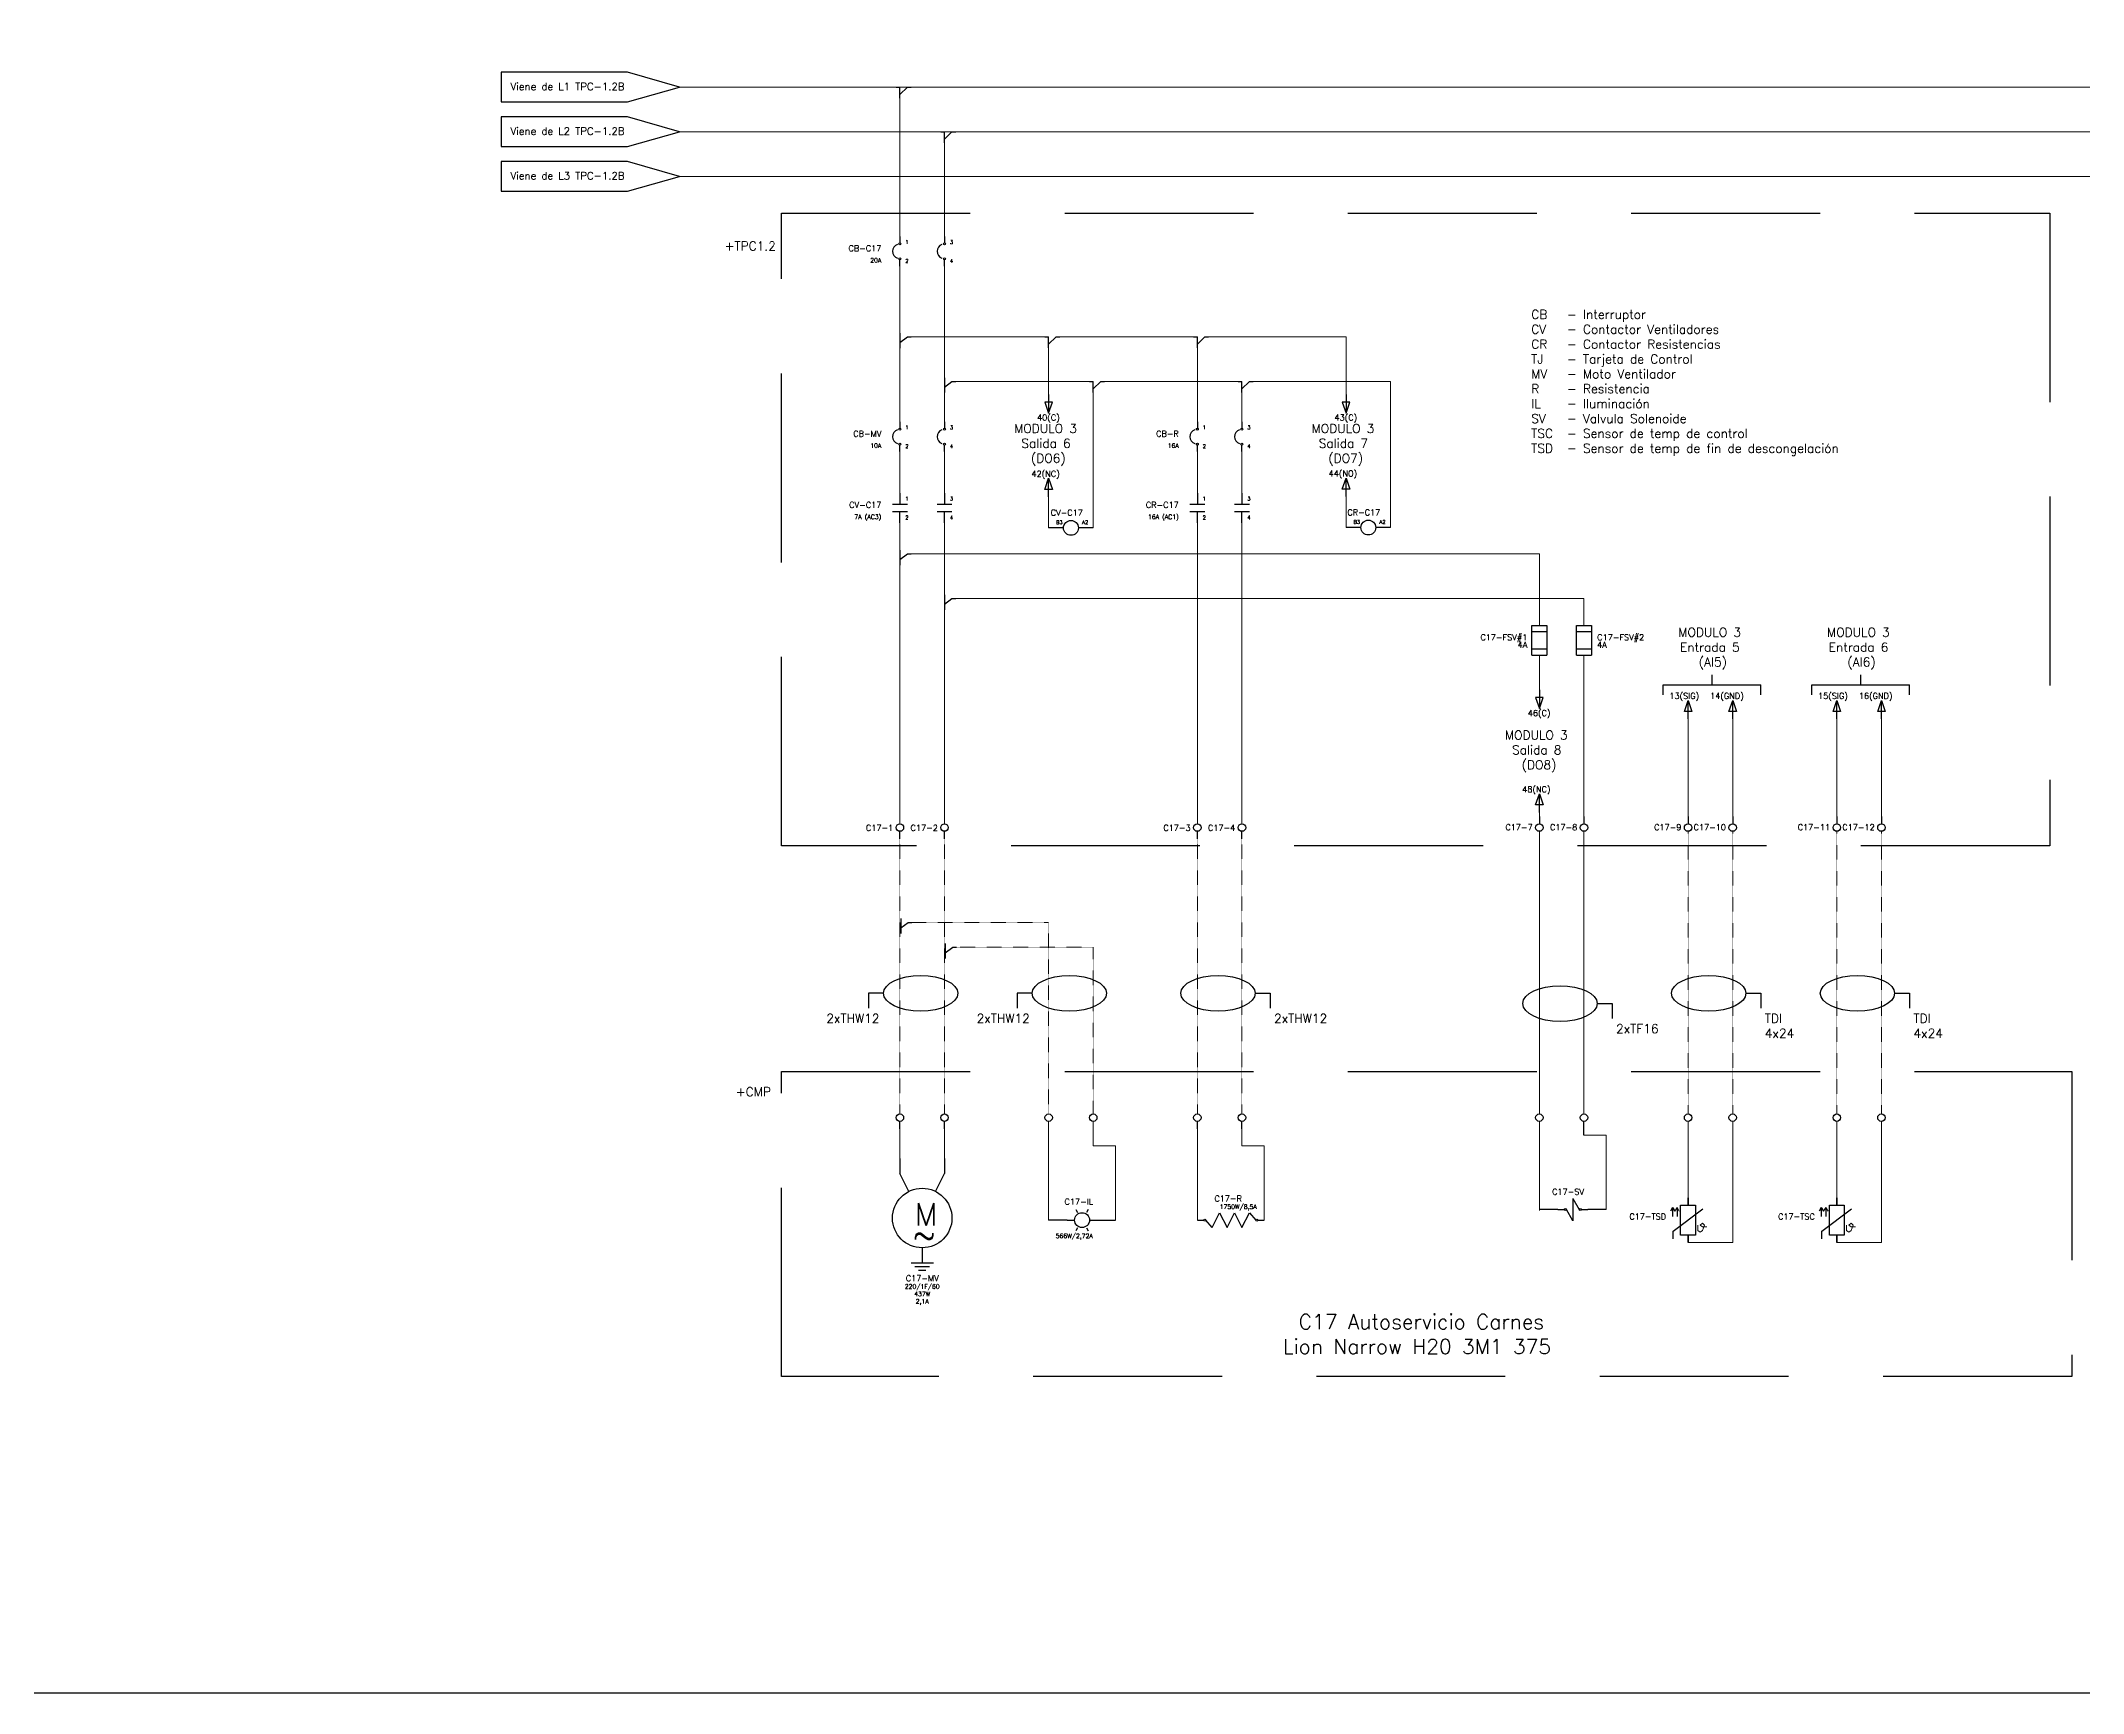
# Model space of a CAD drawing. Header units: inches. Extents: x 75782 to 87231, y -34126 to -18655.
# Drawn here: x 80034 to 81407, y -24628 to -23518 of the extents above; entities that cross this region are included whole.
import ezdxf
from ezdxf.enums import TextEntityAlignment as Align

# ---------------------------------------------------------------- set-up
doc = ezdxf.new("R2010")
doc.units = ezdxf.units.IN
doc.header["$MEASUREMENT"] = 0
doc.linetypes.add('DASHED', pattern=[19.05, 12.7, -6.35])
doc.linetypes.add('EPLANLINE7', pattern=[0])
for name, color, linetype, lineweight in [('A-Cable Belden', 9, 'Continuous', 18), ('A-Cables 220V', 6, 'Continuous', 18), ('SYMBOL', 2, 'Continuous', 25)]:
    doc.layers.add(name, color=color, linetype=linetype, lineweight=lineweight)
doc.layers.add('TEXTOS', color=7, linetype='Continuous')
doc.styles.get("Standard").update_dxf_attribs({"font": 'ROMANS.SHX'})

# ---------------------------------------------------------------- blocks, each defined once
blk = doc.blocks.new('derivación inferior')
for p, q in [((-2.5, 0), (0, 0)), ((0, -7.5), (0, 0)), ((0, -5), (5, 0)), ((5, 0), (7.5, 0))]:
    blk.add_line(p, q)
blk = doc.blocks.new('2F Breaker')
for p, q in [((0, 0), (0, -4.3)), ((30, 0), (30, -4.3)), ((0, -20), (0, -15.7)), ((30, -20), (30, -15.7))]:
    blk.add_line(p, q)
for centre in [(0, -5), (30, -5), (0, -15), (30, -15)]:
    blk.add_circle(centre, 0.653)
for centre in [(0, -10), (30, -10)]:
    blk.add_arc(centre, 5, 110, 250)
for s, p in [('1', (3.6, -5)), ('3', (33.6, -5)), ('2', (3.6, -17.7)), ('4', (33.6, -17.7))]:
    blk.add_text(s, height=2.5).set_placement(p)
at = {"flags": 4}
for tag, height, p in [('NAME', 4, (-12.5, -10)), ('FEATURES', 3, (-12.5, -17.5))]:
    blk.add_attdef(tag, text='', height=height, dxfattribs=at).set_placement(p, align=Align.RIGHT)
blk = doc.blocks.new('CONT 2F')
for p, q in [((33337.3, 23395.8), (33337.3, 23388.3)), ((33367.3, 23395.8), (33367.3, 23388.3)), ((33332.3, 23388.3), (33342.3, 23388.3)), ((33332.3, 23383.3), (33342.3, 23383.3)), ((33337.3, 23375.8), (33337.3, 23383.3)), ((33362.3, 23388.3), (33372.3, 23388.3)), ((33362.3, 23383.3), (33372.3, 23383.3)), ((33367.3, 23375.8), (33367.3, 23383.3))]:
    blk.add_line(p, q)
for s, p in [('1', (33340.9, 23390.8)), ('3', (33370.9, 23390.8)), ('2', (33340.9, 23378.1)), ('4', (33370.9, 23378.1))]:
    blk.add_text(s, height=2.5).set_placement(p)
at = {"flags": 4}
for tag, height, p in [('NAME', 4, (33324.8, 23385.8)), ('FEATURES', 3, (33324.8, 23378.3))]:
    blk.add_attdef(tag, text='', height=height, dxfattribs=at).set_placement(p, align=Align.RIGHT)
blk = doc.blocks.new('derivación a la derecha')
for p, q in [((0, 2.5), (0, -7.5)), ((0, -3.75), (5, 0)), ((5, 0), (7.5, 0))]:
    blk.add_line(p, q)
blk = doc.blocks.new('Temperature sensor')
for p, q in [((-10, -22.5), (10, -7.5)), ((-10, -27.5), (-10, -22.5))]:
    blk.add_line(p, q)
for points in [[(0, 0), (0, 0), (0, -5), (0, -5)], [(-5, -5), (5, -5), (5, -25), (-5, -25)], [(0, -30), (0, -30), (0, -25), (0, -25)]]:
    blk.add_lwpolyline(points, close=True)
at = {"layer": 'SYMBOL', "color": 0, "linetype": 'EPLANLINE7', "lineweight": 25}
for p, q in [((-10.4, -6.5), (-11.9, -8.9)), ((-10.4, -6.5), (-10.4, -12.5)), ((-10.4, -6.5), (-8.9, -8.9)), ((-7.4, -6.5), (-7.4, -12.5))]:
    blk.add_line(p, q, dxfattribs=at)
at = {"layer": 'SYMBOL', "color": 0, "linetype": 'EPLANLINE7', "lineweight": 13}
for p, q in [((-7.4, -6.5), (-8.9, -8.9)), ((-7.4, -6.5), (-5.9, -8.9)), ((-7.4, -12.5), (-7.4, -12.5)), ((-7.4, -12.5), (-7.4, -12.5)), ((6.6, -18.3), (6.6, -21.9)), ((6.6, -21.9), (8.1, -23.1)), ((9.6, -17.1), (8.1, -18.3)), ((8.1, -18.3), (9.6, -19.5)), ((8.1, -23.1), (9.6, -21.9)), ((11.1, -18.3), (9.6, -17.1)), ((9.6, -21.9), (11.1, -18.3)), ((9.6, -19.5), (12.6, -19.5))]:
    blk.add_line(p, q, dxfattribs=at)
at = {"flags": 4}
blk.add_attdef('NAME', text='', height=4, dxfattribs=at).set_placement((-14.8, -14.6), align=Align.RIGHT)
blk = doc.blocks.new('Relay Coil')
for p, q in [((5, 0), (0, 0)), ((20, 0), (15, 0))]:
    blk.add_line(p, q)
blk.add_circle((10, 0), 5)
for s, p in [('B3', (0, 2.5)), ('A2', (17.5, 2.5))]:
    blk.add_text(s, height=2.5).set_placement(p)
at = {"flags": 4}
for tag, height, p in [('NAME', 4, (18.1, 8.2)), ('INTENSIDAD', 3, (21, -10)), ('PAGE', 3, (20.6, -15.1))]:
    blk.add_attdef(tag, text='', height=height, dxfattribs=at).set_placement(p, align=Align.RIGHT)
blk = doc.blocks.new('Arrow-down')
for p, q in [((0, 0), (0, -12.5)), ((2.5, -5), (-2.5, -5)), ((-2.5, -5), (0, -12.5)), ((0, -12.5), (2.5, -5))]:
    blk.add_line(p, q)
at = {"flags": 4}
blk.add_attdef('NAME', text='', height=4, dxfattribs=at).set_placement((7.5, -17.5), align=Align.RIGHT)
blk = doc.blocks.new('Arrow-up')
for p, q in [((-2.5, 5), (0, 12.5)), ((2.5, 5), (-2.5, 5)), ((0, 0), (0, 12.5)), ((0, 12.5), (2.5, 5))]:
    blk.add_line(p, q)
at = {"flags": 4}
blk.add_attdef('NAME', text='', height=4, dxfattribs=at).set_placement((7.5, 13.5), align=Align.RIGHT)
blk = doc.blocks.new('2F motor')
for p, q in [((0, 0), (0, -10)), ((30, 0), (30, -10)), ((6.1, -22.1), (0, -10)), ((23.9, -22.1), (30, -10)), ((15, -60), (15, -70)), ((7.5, -70), (22.5, -70)), ((10, -72.5), (20, -72.5)), ((12.5, -75), (17.5, -75))]:
    blk.add_line(p, q)
blk.add_circle((15, -40), 20)
blk.add_text('M', height=15).set_placement((10, -45))
at = {"insert": (8.6, -43.8), "char_height": 15, "width": 78.304, "attachment_point": 1}
blk.add_mtext('{\\Fsimplex|c0;~}', dxfattribs=at)
at = {"flags": 4}
for tag, height, p in [('NAME', 4, (15, -82.5)), ('CURRENT', 3, (15, -97.5)), ('VOLTAJE', 3, (15, -87.5)), ('HP', 3, (15, -92.5))]:
    blk.add_attdef(tag, text='', height=height, dxfattribs=at).set_placement(p, align=Align.CENTER)
blk = doc.blocks.new('Heater')
for p, q in [((0, 0), (4.3, 0)), ((10, -5), (5.7, 0)), ((10, -5), (15, 5)), ((15, 5), (20, -5)), ((20, -5), (25, 5)), ((25, 5), (30, -5)), ((30, -5), (35, 5)), ((35, 5), (39.3, 0)), ((40.7, 0), (45, 0))]:
    blk.add_line(p, q)
for centre in [(5, 0), (40, 0)]:
    blk.add_circle(centre, 0.704)
at = {"flags": 4}
for tag, height, p in [('NAME', 4, (30, 12.5)), ('DATA', 3, (27.5, 7.5))]:
    blk.add_attdef(tag, text='', height=height, dxfattribs=at).set_placement(p, align=Align.RIGHT)
blk = doc.blocks.new('Pilot Light')
for p, q in [((-10, 0), (-5, 0)), ((-4.1, 7.1), (-3, 5.2)), ((4.1, 7.1), (3, 5.2)), ((5, 0), (10, 0)), ((-3, -5.2), (-4.1, -7.1)), ((3, -5.2), (4.1, -7.1))]:
    blk.add_line(p, q)
blk.add_circle((0, 0), 5)
at = {"flags": 4}
for tag, height, p in [('NAME', 4, (7.4, 10.4)), ('COLOR', 3, (7.2, -12.1))]:
    blk.add_attdef(tag, text='', height=height, dxfattribs=at).set_placement(p, align=Align.RIGHT)
blk = doc.blocks.new('Fusible')
at = {"color": 0, "ltscale": 0.1}
for p, q in [((45791, 2917.9), (45791, 2937.9)), ((45791, 2937.9), (45801, 2937.9)), ((45791, 2933.9), (45801, 2933.9)), ((45801, 2937.9), (45801, 2917.9)), ((45801, 2921.9), (45791, 2921.9)), ((45791, 2917.9), (45801, 2917.9))]:
    blk.add_line(p, q, dxfattribs=at)
at = {"flags": 4}
for p in [(45787.9, 2927.9), (45787.9, 2922.9)]:
    blk.add_attdef('NAME', text='', height=4, dxfattribs=at).set_placement(p, align=Align.RIGHT)
blk = doc.blocks.new('fusible1')
at = {"color": 0, "ltscale": 0.1}
for p, q in [((45821, 2917.9), (45821, 2937.9)), ((45821, 2937.9), (45831, 2937.9)), ((45821, 2933.9), (45831, 2933.9)), ((45831, 2937.9), (45831, 2917.9)), ((45831, 2921.9), (45821, 2921.9)), ((45821, 2917.9), (45831, 2917.9))]:
    blk.add_line(p, q, dxfattribs=at)
at = {"flags": 4}
for p in [(45834.9, 2927.9), (45834.9, 2922.9)]:
    blk.add_attdef('NAME', p, '', height=4, dxfattribs=at)
blk = doc.blocks.new('Borne - abajo')
blk.add_line((0, 0), (0, 5))
blk.add_circle((0, 7.5), 2.5)
at = {"flags": 4}
blk.add_attdef('NAME', text='', height=4, dxfattribs=at).set_placement((-4.4, 5.3), align=Align.RIGHT)
blk.add_attdef('#', (4.6, 5.9), '', height=3, dxfattribs=at)
blk = doc.blocks.new('Borne - arriba')
blk.add_line((0, 0), (0, -5))
blk.add_circle((0, -7.5), 2.5)
at = {"flags": 4}
blk.add_attdef('NAME', text='', height=4, dxfattribs=at).set_placement((-4.4, -9.3), align=Align.RIGHT)
blk.add_attdef('#', (4.6, -8.9), '', height=3, dxfattribs=at)
blk = doc.blocks.new('Solenoid Coil')
for p, q in [((0, 0), (4.3, 0)), ((10, -7.5), (5.7, 0)), ((10, 7.5), (10, -7.5)), ((10, 7.5), (14.3, 0)), ((15.7, 0), (20, 0))]:
    blk.add_line(p, q)
for centre in [(5, 0), (15, 0)]:
    blk.add_circle(centre, 0.704)
at = {"flags": 4}
for tag, height, p in [('NAME', 4, (17.5, 10)), ('PAGE', 3, (15, -17.5))]:
    blk.add_attdef(tag, text='', height=height, dxfattribs=at).set_placement(p, align=Align.RIGHT)

msp = doc.modelspace()

# ---------------------------------------------------------------- linework, layer by layer
for p, q in [((80716.2, -23845.1), (80711.2, -23845.1)), ((80741.2, -23845.1), (80736.2, -23845.1)), ((80916.2, -23844.9), (80911.2, -23844.9)), ((80941.2, -23844.9), (80936.2, -23844.9)), ((80611.2, -24249.1), (80611.2, -24244.1)), ((80641.2, -24249.1), (80641.2, -24244.1)), ((80811.2, -24249.1), (80811.2, -24244.1)), ((80841.2, -24249.1), (80841.2, -24244.1)), ((81053.7, -24303.4), (81041.2, -24303.4)), ((81086.2, -24303.4), (81073.7, -24303.4)), ((80723.7, -24310.5), (80711.2, -24310.5)), ((80743.7, -24310.5), (80756.2, -24310.5))]:
    msp.add_line(p, q)
at = {"ltscale": 0.1}
for p, q in [((81124.5, -23957.3), (81124.5, -23950.6)), ((81124.5, -23950.6), (81190.1, -23950.6)), ((81157.3, -23950.6), (81157.3, -23943.9)), ((81190.1, -23957.3), (81190.1, -23950.6)), ((81224.5, -23957.3), (81224.5, -23950.6)), ((81224.5, -23950.6), (81290.1, -23950.6)), ((81257.3, -23950.6), (81257.3, -23943.9)), ((81290.1, -23957.3), (81290.1, -23950.6)), ((80600.1, -24158), (80590.1, -24158)), ((80590.1, -24158), (80590.1, -24168)), ((80700.1, -24158), (80690.1, -24158)), ((80690.1, -24158), (80690.1, -24168)), ((80850.1, -24158), (80860.1, -24158)), ((80860.1, -24158), (80860.1, -24168)), ((81080.1, -24164.9), (81090.1, -24164.9)), ((81080.1, -24164.9), (81090.1, -24164.9)), ((81090.1, -24164.9), (81090.1, -24174.9)), ((81090.1, -24164.9), (81090.1, -24174.9)), ((81180.1, -24158), (81190.1, -24158)), ((81190.1, -24158), (81190.1, -24168)), ((81280.1, -24158), (81290.1, -24158)), ((81290.1, -24158), (81290.1, -24168)), ((81071.2, -24253.4), (81071.2, -24244.1))]:
    msp.add_line(p, q, dxfattribs=at)
msp.add_lwpolyline([(75782.1, -18655.2), (87231.1, -18655.2), (87231.1, -24628.5), (75782.1, -24628.5)], close=True, dxfattribs=at)
msp.add_lwpolyline([(75782.1, -18655.2), (87231.1, -18655.2), (87231.1, -24628.5), (75782.1, -24628.5)], close=True, dxfattribs=at)
for points in [[(80428, -23538.8), (80343, -23538.8), (80343, -23558.8), (80428, -23558.8), (80463, -23548.8), (80428, -23538.8)], [(80428, -23568.8), (80343, -23568.8), (80343, -23588.8), (80428, -23588.8), (80463, -23578.8), (80428, -23568.8)], [(80428, -23598.8), (80343, -23598.8), (80343, -23618.8), (80428, -23618.8), (80463, -23608.8), (80428, -23598.8)]]:
    msp.add_lwpolyline(points, dxfattribs=at)
at = {"linetype": 'DASHED', "ltscale": 10}
for points in [[(80531.5, -23633.6), (81384.4, -23633.6), (81384.4, -24058.8), (80531.5, -24058.8)], [(80531.5, -24210.5), (81399.3, -24210.5), (81399.3, -24415.7), (80531.5, -24415.7)]]:
    msp.add_lwpolyline(points, close=True, dxfattribs=at)
for centre in [(80611.2, -24241.6), (80641.2, -24241.6), (80711.2, -24241.6), (80741.2, -24241.6), (80811.2, -24241.6), (80841.2, -24241.6), (81041.2, -24241.6), (81071.2, -24241.6), (81141.2, -24241.6), (81171.2, -24241.6), (81241.2, -24241.6), (81271.2, -24241.6)]:
    msp.add_circle(centre, 2.5)
at = {"ltscale": 0.1}
for centre in [(80625.1, -24158), (80725.1, -24158), (80825.1, -24158), (81055.1, -24164.9), (81155.1, -24158), (81255.1, -24158)]:
    msp.add_ellipse(centre, major_axis=(-25, 0), ratio=0.48, dxfattribs=at)
at = {"layer": 'A-Cable Belden'}
for p, q in [((81141.2, -24044.1), (81141.2, -23973.6)), ((81171.2, -23973.6), (81171.2, -24044.1)), ((81241.2, -24044.1), (81241.2, -23973.6)), ((81271.2, -23973.6), (81271.2, -24044.1)), ((81141.2, -24295.5), (81141.2, -24244.1)), ((81171.2, -24244.1), (81171.2, -24325.5)), ((81241.2, -24298), (81241.2, -24244.1)), ((81271.2, -24244.1), (81271.2, -24325.5)), ((81171.2, -24325.5), (81141.2, -24325.5)), ((81271.2, -24325.5), (81241.2, -24325.5))]:
    msp.add_line(p, q, dxfattribs=at)
at = {"layer": 'A-Cable Belden', "linetype": 'DASHED', "ltscale": 0.01}
for p, q in [((81141.2, -24049.1), (81141.2, -24239.1)), ((81171.2, -24049.1), (81171.2, -24239.1)), ((81241.2, -24049.1), (81241.2, -24239.1)), ((81271.2, -24049.1), (81271.2, -24239.1))]:
    msp.add_line(p, q, dxfattribs=at)
at = {"layer": 'A-Cables 220V'}
for p, q in [((80463, -23548.8), (82604.4, -23548.8)), ((80611.2, -23649.2), (80611.2, -23548.8)), ((80462.8, -23578.8), (83507.3, -23579)), ((80641.2, -23649.2), (80641.2, -23578.8)), ((80462.8, -23608.8), (83537.3, -23609)), ((80611.2, -23669.2), (80611.2, -23769.2)), ((80641.2, -23669.2), (80641.2, -23769.2)), ((80618.7, -23716.7), (80711.2, -23716.6)), ((80716.2, -23716.6), (80718.7, -23716.6)), ((80718.7, -23716.6), (80808.7, -23716.6)), ((80811.2, -23773.8), (80811.2, -23716.7)), ((80816.2, -23716.7), (80911.2, -23716.7)), ((80911.2, -23716.6), (80911.2, -23755.5)), ((80711.2, -23724.1), (80711.2, -23755.5)), ((80648.7, -23746.7), (80741.2, -23746.7)), ((80741.2, -23754.1), (80741.2, -23845.1)), ((80746.2, -23746.7), (80748.7, -23746.7)), ((80748.7, -23746.7), (80838.7, -23746.7)), ((80841.2, -23773.8), (80841.2, -23746.7)), ((80846.2, -23746.7), (80941.2, -23746.7)), ((80941.2, -23746.7), (80941.2, -23844.9)), ((80611.2, -23769.2), (80611.2, -23778.1)), ((80641.2, -23769.2), (80641.2, -23778.1)), ((80611.2, -23789.4), (80611.2, -23829.2)), ((80641.2, -23789.4), (80641.2, -23829.2)), ((80811.2, -23793.8), (80811.2, -23829.2)), ((80841.2, -23793.8), (80841.2, -23829.2)), ((80711.2, -23824.3), (80711.2, -23845.1)), ((80911.2, -23824.1), (80911.2, -23844.9)), ((80611.2, -23834.2), (80611.2, -23870.1)), ((80641.2, -23834.2), (80641.2, -23900.1)), ((80811.2, -23834.2), (80811.2, -24044.1)), ((80841.2, -23834.2), (80841.2, -24044.1)), ((80618.7, -23862.6), (81041.2, -23862.6)), ((81041.2, -23862.6), (81041.2, -23910.7)), ((80611.2, -23870.1), (80611.2, -23933.9)), ((80641.2, -23896.3), (80641.2, -24044.1)), ((80648.7, -23892.6), (81071.2, -23892.7)), ((81071.2, -23892.6), (81071.2, -23910.7)), ((80611.2, -23933.9), (80611.2, -24044.1)), ((81071.2, -23930.7), (81071.2, -24044.1)), ((81041.2, -24036.4), (81041.2, -24044.1)), ((81041.2, -24049.1), (81041.2, -24239.1)), ((81071.2, -24239.1), (81071.2, -24049.1)), ((80611.2, -24244.1), (80611.2, -24269.1)), ((80641.2, -24244.1), (80641.2, -24269.1)), ((80711.2, -24244.1), (80711.2, -24310.5)), ((80741.2, -24244.1), (80741.2, -24260.5)), ((80811.2, -24244.1), (80811.2, -24310.5)), ((80841.2, -24244.1), (80841.2, -24260.5)), ((81041.2, -24244.1), (81041.2, -24303.4)), ((81086.2, -24253.4), (81071.2, -24253.4)), ((81086.2, -24303.4), (81086.2, -24253.4)), ((80756.2, -24260.5), (80741.2, -24260.5)), ((80756.2, -24310.5), (80756.2, -24260.5)), ((80856.2, -24260.5), (80841.2, -24260.5)), ((80856.2, -24310.5), (80856.2, -24260.5)), ((81041.2, -24255.9), (81041.2, -24304.1))]:
    msp.add_line(p, q, dxfattribs=at)
at = {"layer": 'A-Cables 220V', "ltscale": 0.1}
msp.add_line((81041.2, -23930.7), (81041.2, -23954.1), dxfattribs=at)
at = {"layer": 'A-Cables 220V', "linetype": 'DASHED', "ltscale": 0.01}
for p, q in [((80611.2, -24054.1), (80611.2, -24239.1)), ((80641.2, -24054.1), (80641.2, -24239.1)), ((80811.2, -24054.1), (80811.2, -24239.1)), ((80841.2, -24054.1), (80841.2, -24239.1)), ((80711.2, -24110.3), (80711.2, -24239.1)), ((80741.2, -24127), (80741.2, -24239.1))]:
    msp.add_line(p, q, dxfattribs=at)
for points in [[(80619.2, -24110.3), (80711.2, -24110.3)], [(80649.2, -24127), (80741.2, -24127)]]:
    msp.add_lwpolyline(points, dxfattribs=at)

# ---------------------------------------------------------------- block references
for name, p in [('derivación inferior', (80611.2, -23548.8)), ('derivación inferior', (80611.2, -23548.8)), ('derivación inferior', (80611.2, -23548.8)), ('derivación inferior', (80641.2, -23578.8)), ('derivación inferior', (80641.2, -23578.8)), ('derivación inferior', (80641.2, -23578.8)), ('derivación a la derecha', (80611.2, -23716.7)), ('derivación inferior', (80711.2, -23716.6)), ('derivación inferior', (80811.2, -23716.6)), ('derivación a la derecha', (80641.2, -23746.7)), ('derivación inferior', (80741.2, -23746.6)), ('derivación inferior', (80841.2, -23746.7)), ('derivación a la derecha', (80611.2, -23862.6)), ('derivación a la derecha', (80641.2, -23892.6)), ('derivación a la derecha', (80611.7, -24110.3)), ('derivación a la derecha', (80641.7, -24127))]:
    msp.add_blockref(name, p)
ref = msp.add_blockref('2F Breaker', (80611.2, -23649.2))
ref.add_attrib('NAME', 'CB-C17', dxfattribs={"height": 4}).set_placement((80598.7, -23659.2), align=Align.RIGHT)
ref.add_attrib('FEATURES', '20A', dxfattribs={"height": 3}).set_placement((80598.7, -23666.7), align=Align.RIGHT)
ref = msp.add_blockref('Arrow-down', (80711.2, -23755.5))
ref.add_attrib('NAME', '40(C)', dxfattribs={"height": 4}).set_placement((80718.7, -23773), align=Align.RIGHT)
ref = msp.add_blockref('Arrow-down', (80911.2, -23755.5))
ref.add_attrib('NAME', '43(C)', dxfattribs={"height": 4}).set_placement((80918.7, -23773), align=Align.RIGHT)
ref = msp.add_blockref('2F Breaker', (80611.2, -23773.8))
ref.add_attrib('NAME', 'CB-MV', dxfattribs={"height": 4}).set_placement((80598.7, -23783.8), align=Align.RIGHT)
ref.add_attrib('FEATURES', '10A', dxfattribs={"height": 3}).set_placement((80598.7, -23791.3), align=Align.RIGHT)
ref = msp.add_blockref('2F Breaker', (80811.2, -23773.8))
ref.add_attrib('NAME', 'CB-R', dxfattribs={"height": 4}).set_placement((80798.7, -23783.8), align=Align.RIGHT)
ref.add_attrib('FEATURES', '16A', dxfattribs={"height": 3}).set_placement((80798.7, -23791.3), align=Align.RIGHT)
ref = msp.add_blockref('Arrow-up', (80711.2, -23824.3))
ref.add_attrib('NAME', '42(NC)', dxfattribs={"height": 4}).set_placement((80718.7, -23810.8), align=Align.RIGHT)
ref = msp.add_blockref('Arrow-up', (80911.2, -23824.1))
ref.add_attrib('NAME', '44(NO)', dxfattribs={"height": 4}).set_placement((80918.7, -23810.6), align=Align.RIGHT)
ref = msp.add_blockref('CONT 2F', (47273.9, -47217.5))
ref.add_attrib('NAME', 'CV-C17', dxfattribs={"height": 4}).set_placement((80598.7, -23831.7), align=Align.RIGHT)
ref.add_attrib('FEATURES', '7A (AC3)', dxfattribs={"height": 3}).set_placement((80598.7, -23839.2), align=Align.RIGHT)
ref = msp.add_blockref('CONT 2F', (47473.9, -47217.5))
ref.add_attrib('NAME', 'CR-C17', dxfattribs={"height": 4}).set_placement((80798.7, -23831.7), align=Align.RIGHT)
ref.add_attrib('FEATURES', '16A (AC1)', dxfattribs={"height": 3}).set_placement((80798.7, -23839.2), align=Align.RIGHT)
ref = msp.add_blockref('Relay Coil', (80716.2, -23845.1))
ref.add_attrib('NAME', 'CV-C17', dxfattribs={"height": 4}).set_placement((80734.2, -23836.9), align=Align.RIGHT)
ref = msp.add_blockref('Relay Coil', (80916.2, -23844.9))
ref.add_attrib('NAME', 'CR-C17', dxfattribs={"height": 4}).set_placement((80934.2, -23836.7), align=Align.RIGHT)
at = {"color": 0}
ref = msp.add_blockref('Fusible', (35245.2, -26848.6), dxfattribs=at)
ref.add_attrib('NAME', 'C17-FSV#1', dxfattribs={"height": 4}).set_placement((81033.1, -23920.7), align=Align.RIGHT)
ref.add_attrib('NAME', '4A', dxfattribs={"height": 4}).set_placement((81033.1, -23925.7), align=Align.RIGHT)
ref = msp.add_blockref('fusible1', (35245.2, -26848.6), dxfattribs=at)
ref.add_attrib('NAME', 'C17-FSV#2', (81080.1, -23920.7), dxfattribs={"height": 4})
ref.add_attrib('NAME', '4A', (81080.1, -23925.7), dxfattribs={"height": 4})
ref = msp.add_blockref('Arrow-down', (81041.2, -23954.1))
ref.add_attrib('NAME', '46(C)', dxfattribs={"height": 4}).set_placement((81048.7, -23971.6), align=Align.RIGHT)
ref = msp.add_blockref('Arrow-up', (81141.2, -23973.6))
ref.add_attrib('NAME', '13(SIG)', dxfattribs={"height": 4}).set_placement((81148.7, -23960.1), align=Align.RIGHT)
ref = msp.add_blockref('Arrow-up', (81171.2, -23973.6))
ref.add_attrib('NAME', '14(GND)', dxfattribs={"height": 4}).set_placement((81178.7, -23960.1), align=Align.RIGHT)
ref = msp.add_blockref('Arrow-up', (81241.2, -23973.6))
ref.add_attrib('NAME', '15(SIG)', dxfattribs={"height": 4}).set_placement((81248.7, -23960.1), align=Align.RIGHT)
ref = msp.add_blockref('Arrow-up', (81271.2, -23973.6))
ref.add_attrib('NAME', '16(GND)', dxfattribs={"height": 4}).set_placement((81278.7, -23960.1), align=Align.RIGHT)
ref = msp.add_blockref('Arrow-up', (81041.2, -24036.4))
ref.add_attrib('NAME', '48(NC)', dxfattribs={"height": 4}).set_placement((81048.7, -24022.9), align=Align.RIGHT)
ref = msp.add_blockref('Borne - abajo', (80611.2, -24054.1))
ref.add_attrib('NAME', 'C17-1', dxfattribs={"height": 4}).set_placement((80606.7, -24048.8), align=Align.RIGHT)
ref = msp.add_blockref('Borne - abajo', (80641.2, -24054.1))
ref.add_attrib('NAME', 'C17-2', dxfattribs={"height": 4}).set_placement((80636.7, -24048.8), align=Align.RIGHT)
ref = msp.add_blockref('Borne - abajo', (80811.2, -24054.1))
ref.add_attrib('NAME', 'C17-3', dxfattribs={"height": 4}).set_placement((80806.7, -24048.8), align=Align.RIGHT)
ref = msp.add_blockref('Borne - abajo', (80841.2, -24054.1))
ref.add_attrib('NAME', 'C17-4', dxfattribs={"height": 4}).set_placement((80836.7, -24048.8), align=Align.RIGHT)
ref = msp.add_blockref('Borne - arriba', (81041.2, -24039.1))
ref.add_attrib('NAME', 'C17-7', dxfattribs={"height": 4}).set_placement((81036.7, -24048.4), align=Align.RIGHT)
ref = msp.add_blockref('Borne - arriba', (81071.2, -24039.1))
ref.add_attrib('NAME', 'C17-8', dxfattribs={"height": 4}).set_placement((81066.7, -24048.4), align=Align.RIGHT)
ref = msp.add_blockref('Borne - arriba', (81141.2, -24039.1))
ref.add_attrib('NAME', 'C17-9', dxfattribs={"height": 4}).set_placement((81136.7, -24048.4), align=Align.RIGHT)
ref = msp.add_blockref('Borne - arriba', (81171.2, -24039.1))
ref.add_attrib('NAME', 'C17-10', dxfattribs={"height": 4}).set_placement((81166.7, -24048.4), align=Align.RIGHT)
ref = msp.add_blockref('Borne - arriba', (81241.2, -24039.1))
ref.add_attrib('NAME', 'C17-11', dxfattribs={"height": 4}).set_placement((81236.7, -24048.4), align=Align.RIGHT)
ref = msp.add_blockref('Borne - arriba', (81271.2, -24039.1))
ref.add_attrib('NAME', 'C17-12', dxfattribs={"height": 4}).set_placement((81266.7, -24048.4), align=Align.RIGHT)
ref = msp.add_blockref('2F motor', (80611.2, -24269.1))
ref.add_attrib('CURRENT', '2,1A', dxfattribs={"height": 3}).set_placement((80626.2, -24366.6), align=Align.CENTER)
ref.add_attrib('HP', '437W', dxfattribs={"height": 3}).set_placement((80626.2, -24361.6), align=Align.CENTER)
ref.add_attrib('VOLTAJE', '220/1F/60', dxfattribs={"height": 3}).set_placement((80626.2, -24356.6), align=Align.CENTER)
ref.add_attrib('NAME', 'C17-MV', dxfattribs={"height": 4}).set_placement((80626.2, -24351.6), align=Align.CENTER)
ref = msp.add_blockref('Heater', (80811.2, -24310.5))
ref.add_attrib('NAME', 'C17-R', dxfattribs={"height": 4}).set_placement((80841.2, -24298), align=Align.RIGHT)
ref.add_attrib('DATA', '1750W/8,5A', dxfattribs={"height": 3}).set_placement((80838.7, -24303), align=Align.CENTER)
ref = msp.add_blockref('Solenoid Coil', (81053.7, -24303.4))
ref.add_attrib('NAME', 'C17-SV', dxfattribs={"height": 4}).set_placement((81071.2, -24293.4), align=Align.RIGHT)
ref = msp.add_blockref('Pilot Light', (80733.7, -24310.5))
ref.add_attrib('NAME', 'C17-IL', dxfattribs={"height": 4}).set_placement((80741.1, -24300.1), align=Align.RIGHT)
ref.add_attrib('COLOR', '566W/2,72A', dxfattribs={"height": 3}).set_placement((80740.9, -24322.6), align=Align.RIGHT)
ref = msp.add_blockref('Temperature sensor', (81141.2, -24295.5))
ref.add_attrib('NAME', 'C17-TSD', dxfattribs={"height": 4}).set_placement((81126.4, -24310.1), align=Align.RIGHT)
ref = msp.add_blockref('Temperature sensor', (81241.2, -24295.5))
ref.add_attrib('NAME', 'C17-TSC', dxfattribs={"height": 4}).set_placement((81226.4, -24310.1), align=Align.RIGHT)

# ---------------------------------------------------------------- texts
at = {"layer": 'TEXTOS', "attachment_point": 1}
for s, width, insert, char_height in [('\\pi1.3171;Viene de L1 TPC-1.2B', 90.491, (80348, -23545.9), 5), ('\\pi1.3171;Viene de L2 TPC-1.2B', 90.491, (80348, -23575.9), 5), ('\\pi1.3171;Viene de L3 TPC-1.2B', 90.491, (80348, -23605.9), 5), ('+TPC1.2', 26.886, (80493.3, -23652.6), 6), ('CB^I- Interruptor\\PCV^I- Contactor Ventiladores\\PCR^I- Contactor Resistencias\\PTJ^I- Tarjeta de Control\\PMV^I- Moto Ventilador\\PR^I- Resistencia\\PIL^I- Iluminación\\PSV^I- Valvula Solenoide\\PTSC^I- Sensor de temp de control\\PTSD^I- Sensor de temp de fin de descongelación', 252.141, (81035.7, -23698.6), 6), ('\\pi102.93;MODULO 3\\P\\pi107.78;Salida 6\\P\\pi114.21;(DO6)', 252.141, (80585.1, -23775.3), 6), ('\\pi102.93;MODULO 3\\P\\pi107.78;Salida 7\\P\\pi114.21;(DO7)', 252.141, (80785.1, -23775.3), 6), ('\\pi102.93;MODULO 3\\P\\pi104.07;Entrada 5\\P\\pi116.64;(AI5)', 252.141, (81031.7, -23912.3), 6), ('\\pi102.93;MODULO 3\\P\\pi104.07;Entrada 6\\P\\pi116.64;(AI6)', 252.141, (81131.7, -23912.3), 6), ('\\pi102.93;MODULO 3\\P\\pi107.78;Salida 8\\P\\pi114.21;(DO8)', 252.141, (80915.1, -23981.4), 6), ('2xTHW12', 52.541, (80561.7, -24171.9), 6), ('2xTHW12', 128.511, (80662.8, -24171.9), 6), ('2xTHW12', 128.511, (80862.8, -24171.9), 6), ('2xTF16', 128.511, (81092.8, -24178.8), 6), ('TDI\\P4x24', 128.511, (81192.8, -24171.9), 6), ('TDI\\P4x24', 128.511, (81292.8, -24171.9), 6), ('+CMP', 26.886, (80500.8, -24221.2), 6)]:
    msp.add_mtext_dynamic_manual_height_columns(s, width=width, gutter_width=1250, heights=[0], dxfattribs=dict(at, insert=insert, char_height=char_height))
at = {"layer": 'TEXTOS', "linetype": 'DASHED', "ltscale": 0.1, "insert": (80595.8, -24373.8), "char_height": 10, "attachment_point": 1}
msp.add_mtext_dynamic_manual_height_columns('\\pi283.58;C17 Autoservicio Carnes\\P\\pi272.87;Lion Narrow H20 3M1 375', width=752.403, gutter_width=1250, heights=[0], dxfattribs=at)

doc.saveas('drawing.dxf')
